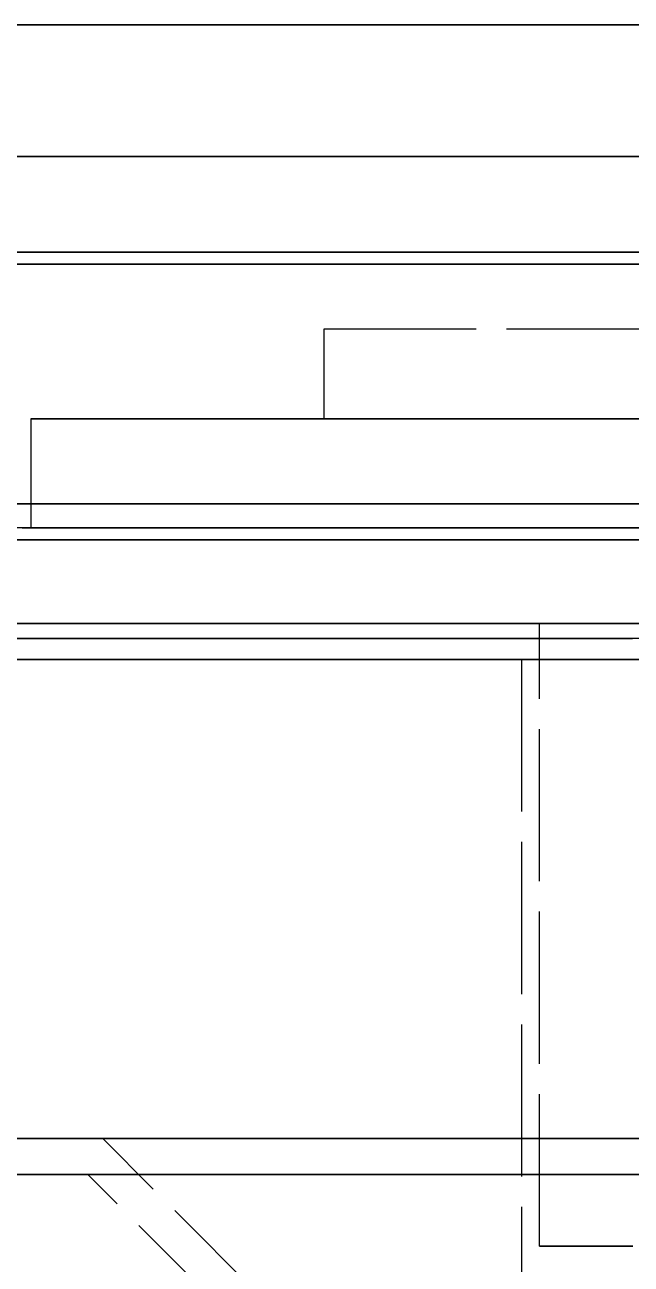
# Model space of a CAD drawing. Header units: millimetres. Extents: x -9 to 234, y -53 to 196.
# Drawn here: x 151.05 to 156.12, y 26.25 to 36.6 of the extents above; entities that cross this region are included whole.
import ezdxf

# ---------------------------------------------------------------- set-up
doc = ezdxf.new("R2010")
doc.units = ezdxf.units.MM
doc.linetypes.add('DASHED', pattern=[1.524, 1.27, -0.254])
doc.layers.add('HIDDEN', color=8, linetype='DASHED')
doc.layers.add('VISIBLE', color=7, linetype='CONTINUOUS')

msp = doc.modelspace()

# ---------------------------------------------------------------- linework, layer by layer
at = {"layer": 'HIDDEN'}
for points in [[(164.56429, 36.6), (163.80238, 36.6), (163.04048, 36.6), (162.27857, 36.6), (161.51667, 36.6), (160.75476, 36.6), (159.99286, 36.6), (159.23095, 36.6), (158.46905, 36.6), (157.70714, 36.6), (156.94524, 36.6), (156.18333, 36.6), (155.42143, 36.6), (154.65952, 36.6), (153.89762, 36.6), (153.13571, 36.6), (152.37381, 36.6), (151.6119, 36.6), (150.85, 36.6)], [(156.19286, 36.6), (155.83857, 36.6), (155.48429, 36.6), (155.13, 36.6), (154.77571, 36.6), (154.42143, 36.6), (154.06714, 36.6), (153.71286, 36.6), (153.35857, 36.6), (153.00429, 36.6), (152.65, 36.6), (152.29571, 36.6), (151.94143, 36.6), (151.58714, 36.6), (151.23286, 36.6), (150.87857, 36.6)], [(150.87857, 36.6), (151.05571, 36.6), (151.23286, 36.6), (151.41, 36.6), (151.58714, 36.6), (151.76429, 36.6), (151.94143, 36.6), (152.11857, 36.6), (152.29571, 36.6), (152.47286, 36.6), (152.65, 36.6), (152.82714, 36.6), (153.00429, 36.6), (153.18143, 36.6), (153.35857, 36.6), (153.53571, 36.6), (153.71286, 36.6), (153.89, 36.6), (154.06714, 36.6), (154.24429, 36.6), (154.42143, 36.6), (154.59857, 36.6), (154.77571, 36.6), (154.95286, 36.6), (155.13, 36.6), (155.30714, 36.6), (155.48429, 36.6), (155.66143, 36.6), (155.83857, 36.6), (156.01571, 36.6), (156.19286, 36.6)], [(156.3129, 36.6), (156.02779, 36.6), (155.74268, 36.6), (155.45756, 36.6), (155.17245, 36.6), (154.88734, 36.6), (154.60223, 36.6), (154.31712, 36.6), (154.03201, 36.6), (153.74689, 36.6), (153.46178, 36.6), (153.17667, 36.6), (152.89156, 36.6), (152.60645, 36.6), (152.32134, 36.6), (152.03623, 36.6), (151.75111, 36.6), (151.466, 36.6), (151.18089, 36.6), (150.89578, 36.6)], [(150.89578, 36.6), (151.18089, 36.6), (151.466, 36.6), (151.75111, 36.6), (152.03623, 36.6), (152.32134, 36.6), (152.60645, 36.6), (152.89156, 36.6), (153.17667, 36.6), (153.46178, 36.6), (153.74689, 36.6), (154.03201, 36.6), (154.31712, 36.6), (154.60223, 36.6), (154.88734, 36.6), (155.17245, 36.6), (155.45756, 36.6), (155.74268, 36.6), (156.02779, 36.6), (156.3129, 36.6)], [(156.43095, 36.6), (156.10841, 36.6), (155.78587, 36.6), (155.46333, 36.6), (155.14079, 36.6), (154.81825, 36.6), (154.49571, 36.6), (154.17317, 36.6), (153.85063, 36.6), (153.5281, 36.6), (153.20556, 36.6), (152.88302, 36.6), (152.56048, 36.6), (152.23794, 36.6), (151.9154, 36.6), (151.59286, 36.6), (151.27032, 36.6), (150.94778, 36.6)], [(150.94778, 36.6), (151.10905, 36.6), (151.27032, 36.6), (151.43159, 36.6), (151.59286, 36.6), (151.75413, 36.6), (151.9154, 36.6), (152.07667, 36.6), (152.23794, 36.6), (152.39921, 36.6), (152.56048, 36.6), (152.72175, 36.6), (152.88302, 36.6), (153.04429, 36.6), (153.20556, 36.6), (153.36683, 36.6), (153.5281, 36.6), (153.68937, 36.6), (153.85063, 36.6), (154.0119, 36.6), (154.17317, 36.6), (154.33444, 36.6), (154.49571, 36.6), (154.65698, 36.6), (154.81825, 36.6), (154.97952, 36.6), (155.14079, 36.6), (155.30206, 36.6), (155.46333, 36.6), (155.6246, 36.6), (155.78587, 36.6), (155.94714, 36.6), (156.10841, 36.6), (156.26968, 36.6)], [(156.24048, 36.6), (155.89254, 36.6), (155.5446, 36.6), (155.19667, 36.6), (154.84873, 36.6), (154.50079, 36.6), (154.15286, 36.6), (153.80492, 36.6), (153.45698, 36.6), (153.10905, 36.6), (152.76111, 36.6), (152.41317, 36.6), (152.06524, 36.6), (151.7173, 36.6), (151.36937, 36.6), (151.02143, 36.6)], [(151.02143, 36.6), (151.1954, 36.6), (151.36937, 36.6), (151.54333, 36.6), (151.7173, 36.6), (151.89127, 36.6), (152.06524, 36.6), (152.23921, 36.6), (152.41317, 36.6), (152.58714, 36.6), (152.76111, 36.6), (152.93508, 36.6), (153.10905, 36.6), (153.28302, 36.6), (153.45698, 36.6), (153.63095, 36.6), (153.80492, 36.6), (153.97889, 36.6), (154.15286, 36.6), (154.32683, 36.6), (154.50079, 36.6), (154.67476, 36.6), (154.84873, 36.6), (155.0227, 36.6), (155.19667, 36.6), (155.37063, 36.6), (155.5446, 36.6), (155.71857, 36.6), (155.89254, 36.6), (156.06651, 36.6), (156.24048, 36.6)], [(156.27423, 35.5), (155.98638, 35.5), (155.69852, 35.5), (155.41067, 35.5), (155.12281, 35.5), (154.83496, 35.5), (154.5471, 35.5), (154.25925, 35.5), (153.97139, 35.5), (153.68354, 35.5), (153.39568, 35.5), (153.10783, 35.5), (152.81997, 35.5), (152.53212, 35.5), (152.24426, 35.5), (151.95641, 35.5), (151.66855, 35.5), (151.3807, 35.5), (151.09284, 35.5), (150.80499, 35.5)], [(150.80499, 35.5), (151.09284, 35.5), (151.3807, 35.5), (151.66855, 35.5), (151.95641, 35.5), (152.24426, 35.5), (152.53212, 35.5), (152.81997, 35.5), (153.10783, 35.5), (153.39568, 35.5), (153.68354, 35.5), (153.97139, 35.5), (154.25925, 35.5), (154.5471, 35.5), (154.83496, 35.5), (155.12281, 35.5), (155.41067, 35.5), (155.69852, 35.5), (155.98638, 35.5), (156.27423, 35.5)], [(156.3129, 35.5), (156.02779, 35.5), (155.74268, 35.5), (155.45756, 35.5), (155.17245, 35.5), (154.88734, 35.5), (154.60223, 35.5), (154.31712, 35.5), (154.03201, 35.5), (153.74689, 35.5), (153.46178, 35.5), (153.17667, 35.5), (152.89156, 35.5), (152.60645, 35.5), (152.32134, 35.5), (152.03623, 35.5), (151.75111, 35.5), (151.466, 35.5), (151.18089, 35.5), (150.89578, 35.5)], [(150.89578, 35.5), (151.18089, 35.5), (151.466, 35.5), (151.75111, 35.5), (152.03623, 35.5), (152.32134, 35.5), (152.60645, 35.5), (152.89156, 35.5), (153.17667, 35.5), (153.46178, 35.5), (153.74689, 35.5), (154.03201, 35.5), (154.31712, 35.5), (154.60223, 35.5), (154.88734, 35.5), (155.17245, 35.5), (155.45756, 35.5), (155.74268, 35.5), (156.02779, 35.5), (156.3129, 35.5)], [(156.27423, 34.7), (155.98638, 34.7), (155.69852, 34.7), (155.41067, 34.7), (155.12281, 34.7), (154.83496, 34.7), (154.5471, 34.7), (154.25925, 34.7), (153.97139, 34.7), (153.68354, 34.7), (153.39568, 34.7), (153.10783, 34.7), (152.81997, 34.7), (152.53212, 34.7), (152.24426, 34.7), (151.95641, 34.7), (151.66855, 34.7), (151.3807, 34.7), (151.09284, 34.7), (150.80499, 34.7)], [(150.80499, 34.7), (151.09284, 34.7), (151.3807, 34.7), (151.66855, 34.7), (151.95641, 34.7), (152.24426, 34.7), (152.53212, 34.7), (152.81997, 34.7), (153.10783, 34.7), (153.39568, 34.7), (153.68354, 34.7), (153.97139, 34.7), (154.25925, 34.7), (154.5471, 34.7), (154.83496, 34.7), (155.12281, 34.7), (155.41067, 34.7), (155.69852, 34.7), (155.98638, 34.7), (156.27423, 34.7)], [(156.2, 34.7), (155.94762, 34.7), (155.69524, 34.7), (155.44286, 34.7), (155.19048, 34.7), (154.9381, 34.7), (154.68571, 34.7), (154.43333, 34.7), (154.18095, 34.7), (153.92857, 34.7), (153.67619, 34.7), (153.42381, 34.7), (153.17143, 34.7), (152.91905, 34.7), (152.66667, 34.7), (152.41429, 34.7), (152.1619, 34.7), (151.90952, 34.7), (151.65714, 34.7), (151.40476, 34.7), (151.15238, 34.7), (150.9, 34.7)], [(156.43095, 34.7), (156.10841, 34.7), (155.78587, 34.7), (155.46333, 34.7), (155.14079, 34.7), (154.81825, 34.7), (154.49571, 34.7), (154.17317, 34.7), (153.85063, 34.7), (153.5281, 34.7), (153.20556, 34.7), (152.88302, 34.7), (152.56048, 34.7), (152.23794, 34.7), (151.9154, 34.7), (151.59286, 34.7), (151.27032, 34.7), (150.94778, 34.7)], [(150.94778, 34.7), (151.10905, 34.7), (151.27032, 34.7), (151.43159, 34.7), (151.59286, 34.7), (151.75413, 34.7), (151.9154, 34.7), (152.07667, 34.7), (152.23794, 34.7), (152.39921, 34.7), (152.56048, 34.7), (152.72175, 34.7), (152.88302, 34.7), (153.04429, 34.7), (153.20556, 34.7), (153.36683, 34.7), (153.5281, 34.7), (153.68937, 34.7), (153.85063, 34.7), (154.0119, 34.7), (154.17317, 34.7), (154.33444, 34.7), (154.49571, 34.7), (154.65698, 34.7), (154.81825, 34.7), (154.97952, 34.7), (155.14079, 34.7), (155.30206, 34.7), (155.46333, 34.7), (155.6246, 34.7), (155.78587, 34.7), (155.94714, 34.7), (156.10841, 34.7), (156.26968, 34.7)], [(151.02619, 34.7), (151.15238, 34.7), (151.27857, 34.7), (151.40476, 34.7), (151.53095, 34.7), (151.65714, 34.7), (151.78333, 34.7), (151.90952, 34.7), (152.03571, 34.7), (152.1619, 34.7), (152.2881, 34.7), (152.41429, 34.7), (152.54048, 34.7), (152.66667, 34.7), (152.79286, 34.7), (152.91905, 34.7), (153.04524, 34.7), (153.17143, 34.7), (153.29762, 34.7), (153.42381, 34.7), (153.55, 34.7), (153.67619, 34.7), (153.80238, 34.7), (153.92857, 34.7), (154.05476, 34.7), (154.18095, 34.7), (154.30714, 34.7), (154.43333, 34.7), (154.55952, 34.7), (154.68571, 34.7), (154.8119, 34.7), (154.9381, 34.7), (155.06429, 34.7), (155.19048, 34.7), (155.31667, 34.7), (155.44286, 34.7), (155.56905, 34.7), (155.69524, 34.7), (155.82143, 34.7), (155.94762, 34.7), (156.07381, 34.7), (156.2, 34.7)], [(164.70556, 34.6), (164.01667, 34.6), (163.32778, 34.6), (162.63889, 34.6), (161.95, 34.6), (161.26111, 34.6), (160.57222, 34.6), (159.88333, 34.6), (159.19444, 34.6), (158.50556, 34.6), (157.81667, 34.6), (157.12778, 34.6), (156.43889, 34.6), (155.75, 34.6), (155.06111, 34.6), (154.37222, 34.6), (153.68333, 34.6), (152.99444, 34.6), (152.30556, 34.6), (151.61667, 34.6), (150.92778, 34.6)], [(150.92778, 34.6), (151.27222, 34.6), (151.61667, 34.6), (151.96111, 34.6), (152.30556, 34.6), (152.65, 34.6), (152.99444, 34.6), (153.33889, 34.6), (153.68333, 34.6), (154.02778, 34.6), (154.37222, 34.6), (154.71667, 34.6), (155.06111, 34.6), (155.40556, 34.6), (155.75, 34.6), (156.09444, 34.6), (156.43889, 34.6), (156.78333, 34.6), (157.12778, 34.6), (157.47222, 34.6), (157.81667, 34.6), (158.16111, 34.6), (158.50556, 34.6), (158.85, 34.6)], [(164.70556, 34.6), (164.01667, 34.6), (163.32778, 34.6), (162.63889, 34.6), (161.95, 34.6), (161.26111, 34.6), (160.57222, 34.6), (159.88333, 34.6), (159.19444, 34.6), (158.50556, 34.6), (157.81667, 34.6), (157.12778, 34.6), (156.43889, 34.6), (155.75, 34.6), (155.06111, 34.6), (154.37222, 34.6), (153.68333, 34.6), (152.99444, 34.6), (152.30556, 34.6), (151.61667, 34.6), (150.92778, 34.6)], [(150.92778, 34.6), (151.27222, 34.6), (151.61667, 34.6), (151.96111, 34.6), (152.30556, 34.6), (152.65, 34.6), (152.99444, 34.6), (153.33889, 34.6), (153.68333, 34.6), (154.02778, 34.6), (154.37222, 34.6), (154.71667, 34.6), (155.06111, 34.6), (155.40556, 34.6), (155.75, 34.6), (156.09444, 34.6), (156.43889, 34.6), (156.78333, 34.6), (157.12778, 34.6), (157.47222, 34.6), (157.81667, 34.6), (158.16111, 34.6), (158.50556, 34.6), (158.85, 34.6)], [(164.79127, 34.6), (164.16587, 34.6), (163.54048, 34.6), (162.91508, 34.6), (162.28968, 34.6), (161.66429, 34.6), (161.03889, 34.6), (160.41349, 34.6), (159.7881, 34.6), (159.1627, 34.6), (158.5373, 34.6), (157.9119, 34.6), (157.28651, 34.6), (156.66111, 34.6), (156.03571, 34.6), (155.41032, 34.6), (154.78492, 34.6), (154.15952, 34.6), (153.53413, 34.6), (152.90873, 34.6), (152.28333, 34.6), (151.65794, 34.6), (151.03254, 34.6)], [(151.03254, 34.6), (151.34524, 34.6), (151.65794, 34.6), (151.97063, 34.6), (152.28333, 34.6), (152.59603, 34.6), (152.90873, 34.6), (153.22143, 34.6), (153.53413, 34.6), (153.84683, 34.6), (154.15952, 34.6), (154.47222, 34.6), (154.78492, 34.6), (155.09762, 34.6), (155.41032, 34.6), (155.72302, 34.6), (156.03571, 34.6), (156.34841, 34.6)], [(164.79127, 34.6), (164.16587, 34.6), (163.54048, 34.6), (162.91508, 34.6), (162.28968, 34.6), (161.66429, 34.6), (161.03889, 34.6), (160.41349, 34.6), (159.7881, 34.6), (159.1627, 34.6), (158.5373, 34.6), (157.9119, 34.6), (157.28651, 34.6), (156.66111, 34.6), (156.03571, 34.6), (155.41032, 34.6), (154.78492, 34.6), (154.15952, 34.6), (153.53413, 34.6), (152.90873, 34.6), (152.28333, 34.6), (151.65794, 34.6), (151.03254, 34.6)], [(151.03254, 34.6), (151.34524, 34.6), (151.65794, 34.6), (151.97063, 34.6), (152.28333, 34.6), (152.59603, 34.6), (152.90873, 34.6), (153.22143, 34.6), (153.53413, 34.6), (153.84683, 34.6), (154.15952, 34.6), (154.47222, 34.6), (154.78492, 34.6), (155.09762, 34.6), (155.41032, 34.6), (155.72302, 34.6), (156.03571, 34.6), (156.34841, 34.6)], [(153.55, 33.31), (153.55, 34.06)], [(153.55, 34.06), (156.55, 34.06)], [(153.55, 33.31), (153.55, 34.06)], [(153.55, 34.06), (156.55, 34.06)], [(156.26667, 33.31), (156.02063, 33.31), (155.7746, 33.31), (155.52857, 33.31), (155.28254, 33.31), (155.03651, 33.31), (154.79048, 33.31), (154.54444, 33.31), (154.29841, 33.31), (154.05238, 33.31), (153.80635, 33.31), (153.56032, 33.31), (153.31429, 33.31), (153.06825, 33.31), (152.82222, 33.31), (152.57619, 33.31), (152.33016, 33.31), (152.08413, 33.31), (151.8381, 33.31), (151.59206, 33.31), (151.34603, 33.31), (151.1, 33.31)], [(151.1, 33.31), (151.22302, 33.31), (151.34603, 33.31), (151.46905, 33.31), (151.59206, 33.31), (151.71508, 33.31), (151.8381, 33.31), (151.96111, 33.31), (152.08413, 33.31), (152.20714, 33.31), (152.33016, 33.31), (152.45317, 33.31), (152.57619, 33.31), (152.69921, 33.31), (152.82222, 33.31), (152.94524, 33.31), (153.06825, 33.31), (153.19127, 33.31), (153.31429, 33.31), (153.4373, 33.31), (153.56032, 33.31), (153.68333, 33.31), (153.80635, 33.31), (153.92937, 33.31), (154.05238, 33.31), (154.1754, 33.31), (154.29841, 33.31), (154.42143, 33.31), (154.54444, 33.31), (154.66746, 33.31), (154.79048, 33.31), (154.91349, 33.31), (155.03651, 33.31), (155.15952, 33.31), (155.28254, 33.31), (155.40556, 33.31), (155.52857, 33.31), (155.65159, 33.31), (155.7746, 33.31), (155.89762, 33.31), (156.02063, 33.31), (156.14365, 33.31)], [(151.1, 33.31), (151.1, 32.4)], [(153.55, 33.31), (156.55, 33.31)], [(153.55, 33.31), (156.55, 33.31)], [(164.56429, 32.6), (163.80238, 32.6), (163.04048, 32.6), (162.27857, 32.6), (161.51667, 32.6), (160.75476, 32.6), (159.99286, 32.6), (159.23095, 32.6), (158.46905, 32.6), (157.70714, 32.6), (156.94524, 32.6), (156.18333, 32.6), (155.42143, 32.6), (154.65952, 32.6), (153.89762, 32.6), (153.13571, 32.6), (152.37381, 32.6), (151.6119, 32.6), (150.85, 32.6)], [(164.70556, 32.6), (164.01667, 32.6), (163.32778, 32.6), (162.63889, 32.6), (161.95, 32.6), (161.26111, 32.6), (160.57222, 32.6), (159.88333, 32.6), (159.19444, 32.6), (158.50556, 32.6), (157.81667, 32.6), (157.12778, 32.6), (156.43889, 32.6), (155.75, 32.6), (155.06111, 32.6), (154.37222, 32.6), (153.68333, 32.6), (152.99444, 32.6), (152.30556, 32.6), (151.61667, 32.6), (150.92778, 32.6)], [(150.92778, 32.6), (151.27222, 32.6), (151.61667, 32.6), (151.96111, 32.6), (152.30556, 32.6), (152.65, 32.6), (152.99444, 32.6), (153.33889, 32.6), (153.68333, 32.6), (154.02778, 32.6), (154.37222, 32.6), (154.71667, 32.6), (155.06111, 32.6), (155.40556, 32.6), (155.75, 32.6), (156.09444, 32.6), (156.43889, 32.6), (156.78333, 32.6), (157.12778, 32.6), (157.47222, 32.6), (157.81667, 32.6), (158.16111, 32.6), (158.50556, 32.6), (158.85, 32.6)], [(164.70556, 32.6), (164.01667, 32.6), (163.32778, 32.6), (162.63889, 32.6), (161.95, 32.6), (161.26111, 32.6), (160.57222, 32.6), (159.88333, 32.6), (159.19444, 32.6), (158.50556, 32.6), (157.81667, 32.6), (157.12778, 32.6), (156.43889, 32.6), (155.75, 32.6), (155.06111, 32.6), (154.37222, 32.6), (153.68333, 32.6), (152.99444, 32.6), (152.30556, 32.6), (151.61667, 32.6), (150.92778, 32.6)], [(150.92778, 32.6), (151.27222, 32.6), (151.61667, 32.6), (151.96111, 32.6), (152.30556, 32.6), (152.65, 32.6), (152.99444, 32.6), (153.33889, 32.6), (153.68333, 32.6), (154.02778, 32.6), (154.37222, 32.6), (154.71667, 32.6), (155.06111, 32.6), (155.40556, 32.6), (155.75, 32.6), (156.09444, 32.6), (156.43889, 32.6), (156.78333, 32.6), (157.12778, 32.6), (157.47222, 32.6), (157.81667, 32.6), (158.16111, 32.6), (158.50556, 32.6), (158.85, 32.6)], [(156.23095, 32.6), (155.75476, 32.6), (155.27857, 32.6), (154.80238, 32.6), (154.32619, 32.6), (153.85, 32.6), (153.37381, 32.6), (152.89762, 32.6), (152.42143, 32.6), (151.94524, 32.6), (151.46905, 32.6), (150.99286, 32.6)], [(150.99286, 32.6), (151.23095, 32.6), (151.46905, 32.6), (151.70714, 32.6), (151.94524, 32.6), (152.18333, 32.6), (152.42143, 32.6), (152.65952, 32.6), (152.89762, 32.6), (153.13571, 32.6), (153.37381, 32.6), (153.6119, 32.6), (153.85, 32.6), (154.0881, 32.6), (154.32619, 32.6), (154.56429, 32.6), (154.80238, 32.6), (155.04048, 32.6), (155.27857, 32.6), (155.51667, 32.6), (155.75476, 32.6), (155.99286, 32.6), (156.23095, 32.6)], [(164.79127, 32.6), (164.16587, 32.6), (163.54048, 32.6), (162.91508, 32.6), (162.28968, 32.6), (161.66429, 32.6), (161.03889, 32.6), (160.41349, 32.6), (159.7881, 32.6), (159.1627, 32.6), (158.5373, 32.6), (157.9119, 32.6), (157.28651, 32.6), (156.66111, 32.6), (156.03571, 32.6), (155.41032, 32.6), (154.78492, 32.6), (154.15952, 32.6), (153.53413, 32.6), (152.90873, 32.6), (152.28333, 32.6), (151.65794, 32.6), (151.03254, 32.6)], [(151.03254, 32.6), (151.34524, 32.6), (151.65794, 32.6), (151.97063, 32.6), (152.28333, 32.6), (152.59603, 32.6), (152.90873, 32.6), (153.22143, 32.6), (153.53413, 32.6), (153.84683, 32.6), (154.15952, 32.6), (154.47222, 32.6), (154.78492, 32.6), (155.09762, 32.6), (155.41032, 32.6), (155.72302, 32.6), (156.03571, 32.6), (156.34841, 32.6)], [(164.79127, 32.6), (164.16587, 32.6), (163.54048, 32.6), (162.91508, 32.6), (162.28968, 32.6), (161.66429, 32.6), (161.03889, 32.6), (160.41349, 32.6), (159.7881, 32.6), (159.1627, 32.6), (158.5373, 32.6), (157.9119, 32.6), (157.28651, 32.6), (156.66111, 32.6), (156.03571, 32.6), (155.41032, 32.6), (154.78492, 32.6), (154.15952, 32.6), (153.53413, 32.6), (152.90873, 32.6), (152.28333, 32.6), (151.65794, 32.6), (151.03254, 32.6)], [(151.03254, 32.6), (151.34524, 32.6), (151.65794, 32.6), (151.97063, 32.6), (152.28333, 32.6), (152.59603, 32.6), (152.90873, 32.6), (153.22143, 32.6), (153.53413, 32.6), (153.84683, 32.6), (154.15952, 32.6), (154.47222, 32.6), (154.78492, 32.6), (155.09762, 32.6), (155.41032, 32.6), (155.72302, 32.6), (156.03571, 32.6), (156.34841, 32.6)], [(156.2, 32.4), (155.94762, 32.4), (155.69524, 32.4), (155.44286, 32.4), (155.19048, 32.4), (154.9381, 32.4), (154.68571, 32.4), (154.43333, 32.4), (154.18095, 32.4), (153.92857, 32.4), (153.67619, 32.4), (153.42381, 32.4), (153.17143, 32.4), (152.91905, 32.4), (152.66667, 32.4), (152.41429, 32.4), (152.1619, 32.4), (151.90952, 32.4), (151.65714, 32.4), (151.40476, 32.4), (151.15238, 32.4), (150.9, 32.4)], [(151.02619, 32.4), (151.15238, 32.4), (151.27857, 32.4), (151.40476, 32.4), (151.53095, 32.4), (151.65714, 32.4), (151.78333, 32.4), (151.90952, 32.4), (152.03571, 32.4), (152.1619, 32.4), (152.2881, 32.4), (152.41429, 32.4), (152.54048, 32.4), (152.66667, 32.4), (152.79286, 32.4), (152.91905, 32.4), (153.04524, 32.4), (153.17143, 32.4), (153.29762, 32.4), (153.42381, 32.4), (153.55, 32.4), (153.67619, 32.4), (153.80238, 32.4), (153.92857, 32.4), (154.05476, 32.4), (154.18095, 32.4), (154.30714, 32.4), (154.43333, 32.4), (154.55952, 32.4), (154.68571, 32.4), (154.8119, 32.4), (154.9381, 32.4), (155.06429, 32.4), (155.19048, 32.4), (155.31667, 32.4), (155.44286, 32.4), (155.56905, 32.4), (155.69524, 32.4), (155.82143, 32.4), (155.94762, 32.4), (156.07381, 32.4), (156.2, 32.4)], [(156.26667, 32.4), (156.02063, 32.4), (155.7746, 32.4), (155.52857, 32.4), (155.28254, 32.4), (155.03651, 32.4), (154.79048, 32.4), (154.54444, 32.4), (154.29841, 32.4), (154.05238, 32.4), (153.80635, 32.4), (153.56032, 32.4), (153.31429, 32.4), (153.06825, 32.4), (152.82222, 32.4), (152.57619, 32.4), (152.33016, 32.4), (152.08413, 32.4), (151.8381, 32.4), (151.59206, 32.4), (151.34603, 32.4), (151.1, 32.4)], [(151.1, 32.4), (151.22302, 32.4), (151.34603, 32.4), (151.46905, 32.4), (151.59206, 32.4), (151.71508, 32.4), (151.8381, 32.4), (151.96111, 32.4), (152.08413, 32.4), (152.20714, 32.4), (152.33016, 32.4), (152.45317, 32.4), (152.57619, 32.4), (152.69921, 32.4), (152.82222, 32.4), (152.94524, 32.4), (153.06825, 32.4), (153.19127, 32.4), (153.31429, 32.4), (153.4373, 32.4), (153.56032, 32.4), (153.68333, 32.4), (153.80635, 32.4), (153.92937, 32.4), (154.05238, 32.4), (154.1754, 32.4), (154.29841, 32.4), (154.42143, 32.4), (154.54444, 32.4), (154.66746, 32.4), (154.79048, 32.4), (154.91349, 32.4), (155.03651, 32.4), (155.15952, 32.4), (155.28254, 32.4), (155.40556, 32.4), (155.52857, 32.4), (155.65159, 32.4), (155.7746, 32.4), (155.89762, 32.4), (156.02063, 32.4), (156.14365, 32.4)], [(164.56429, 32.3), (163.80238, 32.3), (163.04048, 32.3), (162.27857, 32.3), (161.51667, 32.3), (160.75476, 32.3), (159.99286, 32.3), (159.23095, 32.3), (158.46905, 32.3), (157.70714, 32.3), (156.94524, 32.3), (156.18333, 32.3), (155.42143, 32.3), (154.65952, 32.3), (153.89762, 32.3), (153.13571, 32.3), (152.37381, 32.3), (151.6119, 32.3), (150.85, 32.3)], [(156.20926, 32.3), (155.72912, 32.3), (155.24898, 32.3), (154.76885, 32.3), (154.28871, 32.3), (153.80858, 32.3), (153.32844, 32.3), (152.84831, 32.3), (152.36817, 32.3), (151.88804, 32.3), (151.4079, 32.3), (150.92777, 32.3)], [(150.92777, 32.3), (151.16783, 32.3), (151.4079, 32.3), (151.64797, 32.3), (151.88804, 32.3), (152.1281, 32.3), (152.36817, 32.3), (152.60824, 32.3), (152.84831, 32.3), (153.08838, 32.3), (153.32844, 32.3), (153.56851, 32.3), (153.80858, 32.3), (154.04865, 32.3), (154.28871, 32.3), (154.52878, 32.3), (154.76885, 32.3), (155.00892, 32.3), (155.24898, 32.3), (155.48905, 32.3), (155.72912, 32.3), (155.96919, 32.3), (156.20926, 32.3)], [(156.40556, 31.6), (155.96111, 31.6), (155.51667, 31.6), (155.07222, 31.6), (154.62778, 31.6), (154.18333, 31.6), (153.73889, 31.6), (153.29444, 31.6), (152.85, 31.6), (152.40556, 31.6), (151.96111, 31.6), (151.51667, 31.6), (151.07222, 31.6), (150.62778, 31.6)], [(150.85, 31.6), (151.07222, 31.6), (151.29444, 31.6), (151.51667, 31.6), (151.73889, 31.6), (151.96111, 31.6), (152.18333, 31.6), (152.40556, 31.6), (152.62778, 31.6), (152.85, 31.6), (153.07222, 31.6), (153.29444, 31.6), (153.51667, 31.6), (153.73889, 31.6), (153.96111, 31.6), (154.18333, 31.6), (154.40556, 31.6), (154.62778, 31.6), (154.85, 31.6), (155.07222, 31.6), (155.29444, 31.6), (155.51667, 31.6), (155.73889, 31.6), (155.96111, 31.6), (156.18333, 31.6)], [(156.24048, 31.6), (155.89254, 31.6), (155.5446, 31.6), (155.19667, 31.6), (154.84873, 31.6), (154.50079, 31.6), (154.15286, 31.6), (153.80492, 31.6), (153.45698, 31.6), (153.10905, 31.6), (152.76111, 31.6), (152.41317, 31.6), (152.06524, 31.6), (151.7173, 31.6), (151.36937, 31.6), (151.02143, 31.6)], [(151.02143, 31.6), (151.1954, 31.6), (151.36937, 31.6), (151.54333, 31.6), (151.7173, 31.6), (151.89127, 31.6), (152.06524, 31.6), (152.23921, 31.6), (152.41317, 31.6), (152.58714, 31.6), (152.76111, 31.6), (152.93508, 31.6), (153.10905, 31.6), (153.28302, 31.6), (153.45698, 31.6), (153.63095, 31.6), (153.80492, 31.6), (153.97889, 31.6), (154.15286, 31.6), (154.32683, 31.6), (154.50079, 31.6), (154.67476, 31.6), (154.84873, 31.6), (155.0227, 31.6), (155.19667, 31.6), (155.37063, 31.6), (155.5446, 31.6), (155.71857, 31.6), (155.89254, 31.6), (156.06651, 31.6), (156.24048, 31.6)], [(156.12778, 31.6), (156.01667, 31.6), (155.90556, 31.6), (155.79444, 31.6), (155.68333, 31.6), (155.57222, 31.6), (155.46111, 31.6), (155.35, 31.6)], [(155.35, 31.6), (155.40556, 31.6), (155.46111, 31.6), (155.51667, 31.6), (155.57222, 31.6), (155.62778, 31.6), (155.68333, 31.6), (155.73889, 31.6), (155.79444, 31.6), (155.85, 31.6), (155.90556, 31.6), (155.96111, 31.6), (156.01667, 31.6), (156.07222, 31.6), (156.12778, 31.6)], [(155.35, 26.4), (155.35, 31.6)], [(156.35317, 31.47574), (155.89921, 31.47574), (155.44524, 31.47574), (154.99127, 31.47574), (154.5373, 31.47574), (154.08333, 31.47574), (153.62937, 31.47574), (153.1754, 31.47574), (152.72143, 31.47574), (152.26746, 31.47574), (151.81349, 31.47574), (151.35952, 31.47574), (150.90556, 31.47574)], [(150.90556, 31.47574), (151.13254, 31.47574), (151.35952, 31.47574), (151.58651, 31.47574), (151.81349, 31.47574), (152.04048, 31.47574), (152.26746, 31.47574), (152.49444, 31.47574), (152.72143, 31.47574), (152.94841, 31.47574), (153.1754, 31.47574), (153.40238, 31.47574), (153.62937, 31.47574), (153.85635, 31.47574), (154.08333, 31.47574), (154.31032, 31.47574), (154.5373, 31.47574), (154.76429, 31.47574), (154.99127, 31.47574), (155.21825, 31.47574), (155.44524, 31.47574), (155.67222, 31.47574), (155.89921, 31.47574), (156.12619, 31.47574)], [(156.19286, 31.3), (155.83857, 31.3), (155.48429, 31.3), (155.13, 31.3), (154.77571, 31.3), (154.42143, 31.3), (154.06714, 31.3), (153.71286, 31.3), (153.35857, 31.3), (153.00429, 31.3), (152.65, 31.3), (152.29571, 31.3), (151.94143, 31.3), (151.58714, 31.3), (151.23286, 31.3), (150.87857, 31.3)], [(150.87857, 31.3), (151.05571, 31.3), (151.23286, 31.3), (151.41, 31.3), (151.58714, 31.3), (151.76429, 31.3), (151.94143, 31.3), (152.11857, 31.3), (152.29571, 31.3), (152.47286, 31.3), (152.65, 31.3), (152.82714, 31.3), (153.00429, 31.3), (153.18143, 31.3), (153.35857, 31.3), (153.53571, 31.3), (153.71286, 31.3), (153.89, 31.3), (154.06714, 31.3), (154.24429, 31.3), (154.42143, 31.3), (154.59857, 31.3), (154.77571, 31.3), (154.95286, 31.3), (155.13, 31.3), (155.30714, 31.3), (155.48429, 31.3), (155.66143, 31.3), (155.83857, 31.3), (156.01571, 31.3), (156.19286, 31.3)], [(156.12698, 31.3), (156.01111, 31.3), (155.89524, 31.3), (155.77937, 31.3), (155.66349, 31.3), (155.54762, 31.3), (155.43175, 31.3), (155.31587, 31.3), (155.2, 31.3)], [(155.2, 31.3), (155.25794, 31.3), (155.31587, 31.3), (155.37381, 31.3), (155.43175, 31.3), (155.48968, 31.3), (155.54762, 31.3), (155.60556, 31.3), (155.66349, 31.3), (155.72143, 31.3), (155.77937, 31.3), (155.8373, 31.3), (155.89524, 31.3), (155.95317, 31.3), (156.01111, 31.3), (156.06905, 31.3), (156.12698, 31.3)], [(155.2, 31.3), (155.2, 26.1)], [(156.40556, 27.3), (155.96111, 27.3), (155.51667, 27.3), (155.07222, 27.3), (154.62778, 27.3), (154.18333, 27.3), (153.73889, 27.3), (153.29444, 27.3), (152.85, 27.3), (152.40556, 27.3), (151.96111, 27.3), (151.51667, 27.3), (151.07222, 27.3), (150.62778, 27.3)], [(150.85, 27.3), (151.07222, 27.3), (151.29444, 27.3), (151.51667, 27.3), (151.73889, 27.3), (151.96111, 27.3), (152.18333, 27.3), (152.40556, 27.3), (152.62778, 27.3), (152.85, 27.3), (153.07222, 27.3), (153.29444, 27.3), (153.51667, 27.3), (153.73889, 27.3), (153.96111, 27.3), (154.18333, 27.3), (154.40556, 27.3), (154.62778, 27.3), (154.85, 27.3), (155.07222, 27.3), (155.29444, 27.3), (155.51667, 27.3), (155.73889, 27.3), (155.96111, 27.3), (156.18333, 27.3)], [(156.23968, 27.3), (156.0127, 27.3), (155.78571, 27.3), (155.55873, 27.3), (155.33175, 27.3), (155.10476, 27.3), (154.87778, 27.3), (154.65079, 27.3), (154.42381, 27.3), (154.19683, 27.3), (153.96984, 27.3), (153.74286, 27.3), (153.51587, 27.3), (153.28889, 27.3), (153.0619, 27.3), (152.83492, 27.3), (152.60794, 27.3), (152.38095, 27.3), (152.15397, 27.3), (151.92698, 27.3), (151.7, 27.3)], [(151.7, 27.3), (151.81349, 27.3), (151.92698, 27.3), (152.04048, 27.3), (152.15397, 27.3), (152.26746, 27.3), (152.38095, 27.3), (152.49444, 27.3), (152.60794, 27.3), (152.72143, 27.3), (152.83492, 27.3), (152.94841, 27.3), (153.0619, 27.3), (153.1754, 27.3), (153.28889, 27.3), (153.40238, 27.3), (153.51587, 27.3), (153.62937, 27.3), (153.74286, 27.3), (153.85635, 27.3), (153.96984, 27.3), (154.08333, 27.3), (154.19683, 27.3), (154.31032, 27.3), (154.42381, 27.3), (154.5373, 27.3), (154.65079, 27.3), (154.76429, 27.3), (154.87778, 27.3), (154.99127, 27.3), (155.10476, 27.3), (155.21825, 27.3), (155.33175, 27.3), (155.44524, 27.3), (155.55873, 27.3), (155.67222, 27.3), (155.78571, 27.3), (155.89921, 27.3), (156.0127, 27.3), (156.12619, 27.3)], [(153.2, 25.8), (151.7, 27.3)], [(156.35317, 27), (155.89921, 27), (155.44524, 27), (154.99127, 27), (154.5373, 27), (154.08333, 27), (153.62937, 27), (153.1754, 27), (152.72143, 27), (152.26746, 27), (151.81349, 27), (151.35952, 27), (150.90556, 27)], [(150.90556, 27), (151.13254, 27), (151.35952, 27), (151.58651, 27), (151.81349, 27), (152.04048, 27), (152.26746, 27), (152.49444, 27), (152.72143, 27), (152.94841, 27), (153.1754, 27), (153.40238, 27), (153.62937, 27), (153.85635, 27), (154.08333, 27), (154.31032, 27), (154.5373, 27), (154.76429, 27), (154.99127, 27), (155.21825, 27), (155.44524, 27), (155.67222, 27), (155.89921, 27), (156.12619, 27)], [(156.19432, 27), (155.96339, 27), (155.73246, 27), (155.50153, 27), (155.2706, 27), (155.03967, 27), (154.80874, 27), (154.57781, 27), (154.34688, 27), (154.11596, 27), (153.88503, 27), (153.6541, 27), (153.42317, 27), (153.19224, 27), (152.96131, 27), (152.73038, 27), (152.49945, 27), (152.26852, 27), (152.03759, 27), (151.80666, 27), (151.57574, 27)], [(151.57574, 27), (151.6912, 27), (151.80666, 27), (151.92213, 27), (152.03759, 27), (152.15306, 27), (152.26852, 27), (152.38399, 27), (152.49945, 27), (152.61492, 27), (152.73038, 27), (152.84585, 27), (152.96131, 27), (153.07677, 27), (153.19224, 27), (153.3077, 27), (153.42317, 27), (153.53863, 27), (153.6541, 27), (153.76956, 27), (153.88503, 27), (154.00049, 27), (154.11596, 27), (154.23142, 27), (154.34688, 27), (154.46235, 27), (154.57781, 27), (154.69328, 27), (154.80874, 27), (154.92421, 27), (155.03967, 27), (155.15514, 27), (155.2706, 27), (155.38606, 27), (155.50153, 27), (155.61699, 27), (155.73246, 27), (155.84792, 27), (155.96339, 27), (156.07885, 27), (156.19432, 27)], [(152.9, 25.67574), (151.57574, 27)], [(156.12778, 26.4), (156.01667, 26.4), (155.90556, 26.4), (155.79444, 26.4), (155.68333, 26.4), (155.57222, 26.4), (155.46111, 26.4), (155.35, 26.4)], [(155.35, 26.4), (155.40556, 26.4), (155.46111, 26.4), (155.51667, 26.4), (155.57222, 26.4), (155.62778, 26.4), (155.68333, 26.4), (155.73889, 26.4), (155.79444, 26.4), (155.85, 26.4), (155.90556, 26.4), (155.96111, 26.4), (156.01667, 26.4), (156.07222, 26.4), (156.12778, 26.4)]]:
    msp.add_lwpolyline(points, dxfattribs=at)
at = {"layer": 'VISIBLE'}
for points in [[(150.85, 36.6), (151.23095, 36.6), (151.6119, 36.6), (151.99286, 36.6), (152.37381, 36.6), (152.75476, 36.6), (153.13571, 36.6), (153.51667, 36.6), (153.89762, 36.6), (154.27857, 36.6), (154.65952, 36.6), (155.04048, 36.6), (155.42143, 36.6), (155.80238, 36.6), (156.18333, 36.6), (156.56429, 36.6), (156.94524, 36.6), (157.32619, 36.6), (157.70714, 36.6), (158.0881, 36.6), (158.46905, 36.6), (158.85, 36.6)], [(150.85, 32.6), (151.23095, 32.6), (151.6119, 32.6), (151.99286, 32.6), (152.37381, 32.6), (152.75476, 32.6), (153.13571, 32.6), (153.51667, 32.6), (153.89762, 32.6), (154.27857, 32.6), (154.65952, 32.6), (155.04048, 32.6), (155.42143, 32.6), (155.80238, 32.6), (156.18333, 32.6), (156.56429, 32.6), (156.94524, 32.6), (157.32619, 32.6), (157.70714, 32.6), (158.0881, 32.6), (158.46905, 32.6), (158.85, 32.6)], [(150.85, 32.3), (151.23095, 32.3), (151.6119, 32.3), (151.99286, 32.3), (152.37381, 32.3), (152.75476, 32.3), (153.13571, 32.3), (153.51667, 32.3), (153.89762, 32.3), (154.27857, 32.3), (154.65952, 32.3), (155.04048, 32.3), (155.42143, 32.3), (155.80238, 32.3), (156.18333, 32.3), (156.56429, 32.3), (156.94524, 32.3), (157.32619, 32.3), (157.70714, 32.3), (158.0881, 32.3), (158.46905, 32.3), (158.85, 32.3)]]:
    msp.add_lwpolyline(points, dxfattribs=at)

doc.saveas('drawing.dxf')
